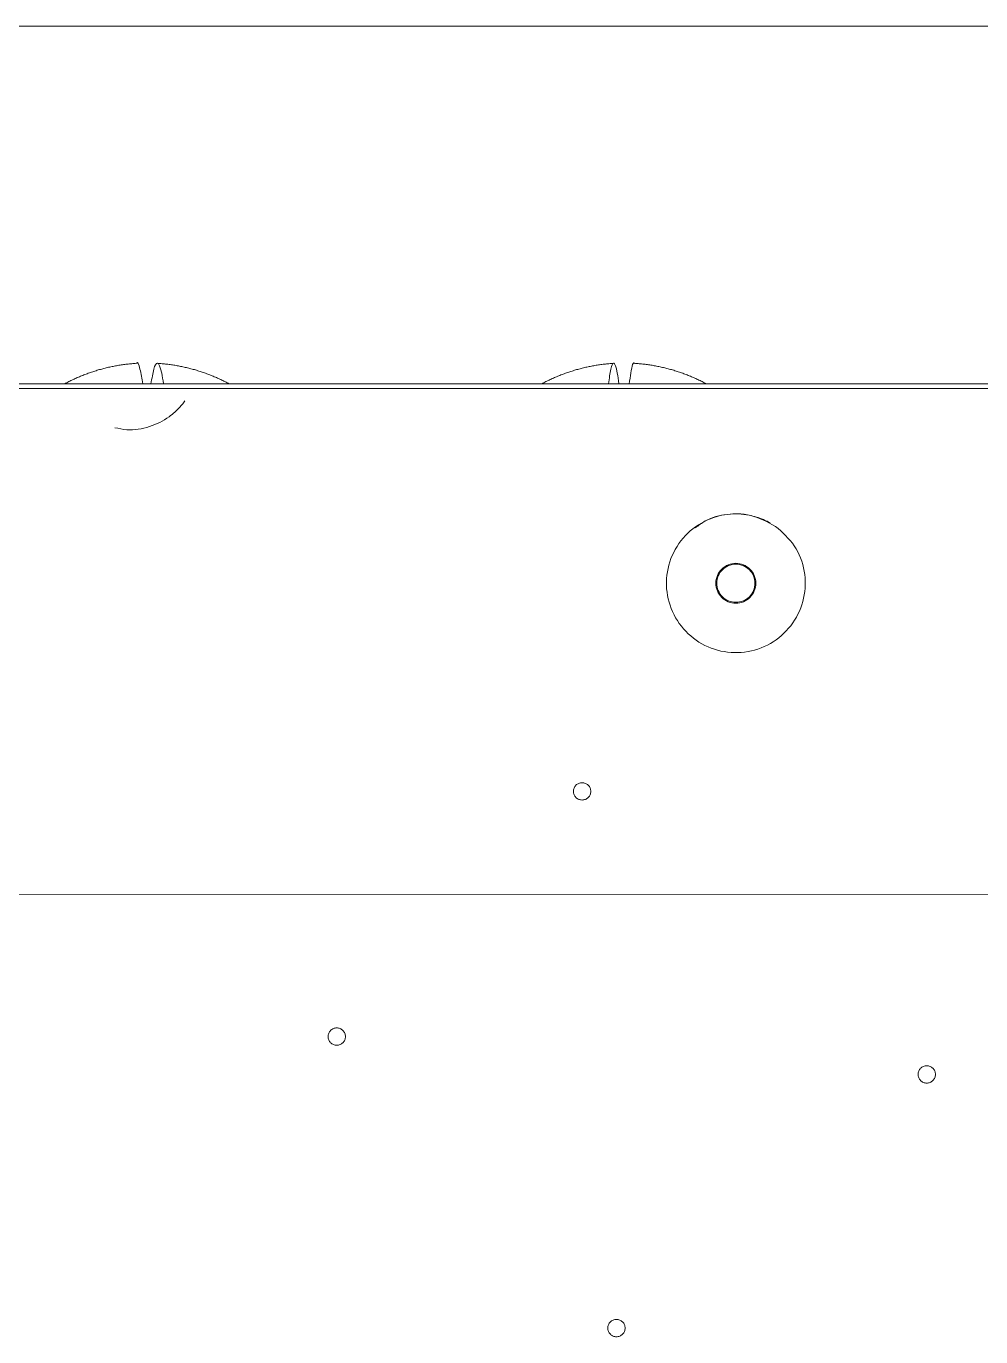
# Model space of a CAD drawing. Header units: millimetres. Extents: x -159872 to 386485, y -250577 to 158966.
# Drawn here: x 158821 to 158876, y 15185.4 to 15261 of the extents above; entities that cross this region are included whole.
import ezdxf

# ---------------------------------------------------------------- set-up
doc = ezdxf.new("R2010")
doc.units = ezdxf.units.MM
doc.layers.add('LDS-equipment-kitchen equipment', color=3, linetype='Continuous', lineweight=13)

# ---------------------------------------------------------------- blocks, each defined once
blk = doc.blocks.new('Group-350')
at = {"layer": 'LDS-equipment-kitchen equipment'}
for points in [[(98149.727, 51697.89, 0), (98149.787, 51697.922, 0), (98149.847, 51697.953, 0), (98149.907, 51697.984, 0), (98149.967, 51698.015, 0), (98150.028, 51698.046, 0), (98150.089, 51698.075, 0), (98150.15, 51698.105, 0), (98150.211, 51698.134, 0), (98150.273, 51698.163, 0), (98150.334, 51698.191, 0), (98150.396, 51698.219, 0), (98150.458, 51698.247, 0), (98150.52, 51698.274, 0), (98150.583, 51698.3, 0), (98150.645, 51698.326, 0), (98150.708, 51698.352, 0), (98150.771, 51698.378, 0), (98150.834, 51698.402, 0), (98150.897, 51698.427, 0), (98150.96, 51698.451, 0), (98151.024, 51698.475, 0), (98151.088, 51698.498, 0), (98151.152, 51698.521, 0), (98151.216, 51698.543, 0), (98151.28, 51698.565, 0), (98151.344, 51698.586, 0), (98151.409, 51698.607, 0), (98151.473, 51698.628, 0), (98151.538, 51698.648, 0), (98151.603, 51698.668, 0), (98151.668, 51698.687, 0), (98151.733, 51698.706, 0), (98151.798, 51698.724, 0), (98151.864, 51698.742, 0), (98151.929, 51698.76, 0), (98151.995, 51698.777, 0), (98152.061, 51698.793, 0), (98152.127, 51698.81, 0), (98152.193, 51698.825, 0), (98152.259, 51698.841, 0), (98152.325, 51698.855, 0), (98152.391, 51698.87, 0), (98152.458, 51698.884, 0), (98152.524, 51698.897, 0), (98152.591, 51698.91, 0), (98152.657, 51698.923, 0), (98152.724, 51698.935, 0), (98152.791, 51698.946, 0), (98152.858, 51698.958, 0), (98152.925, 51698.968, 0), (98152.992, 51698.979, 0), (98153.059, 51698.989, 0), (98153.126, 51698.998, 0), (98153.193, 51699.007, 0), (98153.26, 51699.015, 0), (98153.328, 51699.023, 0), (98153.395, 51699.031, 0), (98153.463, 51699.038, 0), (98153.53, 51699.045, 0), (98153.598, 51699.051, 0), (98153.665, 51699.057, 0), (98153.733, 51699.062, 0), (98153.801, 51699.067, 0), (98153.868, 51699.071, 0)], [(98155.071, 51699.071, 0), (98155.139, 51699.067, 0), (98155.207, 51699.062, 0), (98155.274, 51699.056, 0), (98155.342, 51699.051, 0), (98155.409, 51699.045, 0), (98155.477, 51699.038, 0), (98155.544, 51699.031, 0), (98155.611, 51699.023, 0), (98155.679, 51699.015, 0), (98155.746, 51699.007, 0), (98155.813, 51698.998, 0), (98155.88, 51698.988, 0), (98155.947, 51698.978, 0), (98156.014, 51698.968, 0), (98156.081, 51698.957, 0), (98156.148, 51698.946, 0), (98156.215, 51698.935, 0), (98156.282, 51698.922, 0), (98156.348, 51698.91, 0), (98156.415, 51698.897, 0), (98156.481, 51698.883, 0), (98156.548, 51698.869, 0), (98156.614, 51698.855, 0), (98156.68, 51698.84, 0), (98156.746, 51698.825, 0), (98156.812, 51698.809, 0), (98156.878, 51698.793, 0), (98156.944, 51698.776, 0), (98157.009, 51698.759, 0), (98157.075, 51698.742, 0), (98157.14, 51698.724, 0), (98157.205, 51698.706, 0), (98157.27, 51698.687, 0), (98157.335, 51698.668, 0), (98157.4, 51698.648, 0), (98157.465, 51698.628, 0), (98157.53, 51698.607, 0), (98157.594, 51698.586, 0), (98157.658, 51698.565, 0), (98157.723, 51698.543, 0), (98157.787, 51698.52, 0), (98157.85, 51698.498, 0), (98157.914, 51698.474, 0), (98157.978, 51698.451, 0), (98158.041, 51698.427, 0), (98158.104, 51698.402, 0), (98158.167, 51698.377, 0), (98158.23, 51698.352, 0), (98158.293, 51698.326, 0), (98158.355, 51698.3, 0), (98158.418, 51698.273, 0), (98158.48, 51698.246, 0), (98158.542, 51698.219, 0), (98158.604, 51698.191, 0), (98158.665, 51698.163, 0), (98158.727, 51698.134, 0), (98158.788, 51698.105, 0), (98158.849, 51698.075, 0), (98158.91, 51698.045, 0), (98158.97, 51698.015, 0), (98159.031, 51697.984, 0), (98159.091, 51697.953, 0), (98159.151, 51697.922, 0), (98159.211, 51697.89, 0)], [(98177.227, 51697.89, 0), (98177.287, 51697.922, 0), (98177.347, 51697.953, 0), (98177.407, 51697.984, 0), (98177.467, 51698.015, 0), (98177.528, 51698.046, 0), (98177.589, 51698.076, 0), (98177.65, 51698.105, 0), (98177.711, 51698.134, 0), (98177.773, 51698.163, 0), (98177.834, 51698.191, 0), (98177.896, 51698.219, 0), (98177.958, 51698.247, 0), (98178.02, 51698.274, 0), (98178.083, 51698.3, 0), (98178.145, 51698.327, 0), (98178.208, 51698.352, 0), (98178.271, 51698.378, 0), (98178.334, 51698.403, 0), (98178.397, 51698.427, 0), (98178.461, 51698.451, 0), (98178.524, 51698.475, 0), (98178.588, 51698.498, 0), (98178.652, 51698.521, 0), (98178.716, 51698.543, 0), (98178.78, 51698.565, 0), (98178.845, 51698.586, 0), (98178.909, 51698.608, 0), (98178.974, 51698.628, 0), (98179.039, 51698.648, 0), (98179.104, 51698.668, 0), (98179.169, 51698.687, 0), (98179.234, 51698.706, 0), (98179.299, 51698.724, 0), (98179.365, 51698.742, 0), (98179.43, 51698.76, 0), (98179.496, 51698.777, 0), (98179.562, 51698.794, 0), (98179.627, 51698.81, 0), (98179.693, 51698.825, 0), (98179.76, 51698.841, 0), (98179.826, 51698.856, 0), (98179.892, 51698.87, 0), (98179.958, 51698.884, 0), (98180.025, 51698.897, 0), (98180.092, 51698.91, 0), (98180.158, 51698.923, 0), (98180.225, 51698.935, 0), (98180.292, 51698.947, 0), (98180.359, 51698.958, 0), (98180.426, 51698.969, 0), (98180.493, 51698.979, 0), (98180.56, 51698.989, 0), (98180.627, 51698.998, 0), (98180.694, 51699.007, 0), (98180.762, 51699.015, 0), (98180.829, 51699.023, 0), (98180.896, 51699.031, 0), (98180.964, 51699.038, 0), (98181.031, 51699.045, 0), (98181.099, 51699.051, 0), (98181.167, 51699.057, 0), (98181.234, 51699.062, 0), (98181.302, 51699.067, 0), (98181.37, 51699.071, 0)], [(98182.57, 51699.071, 0), (98182.638, 51699.067, 0), (98182.706, 51699.062, 0), (98182.773, 51699.057, 0), (98182.841, 51699.051, 0), (98182.908, 51699.045, 0), (98182.976, 51699.038, 0), (98183.043, 51699.031, 0), (98183.111, 51699.023, 0), (98183.178, 51699.015, 0), (98183.245, 51699.007, 0), (98183.313, 51698.998, 0), (98183.38, 51698.988, 0), (98183.447, 51698.979, 0), (98183.514, 51698.968, 0), (98183.581, 51698.958, 0), (98183.648, 51698.946, 0), (98183.714, 51698.935, 0), (98183.781, 51698.923, 0), (98183.848, 51698.91, 0), (98183.914, 51698.897, 0), (98183.981, 51698.883, 0), (98184.047, 51698.87, 0), (98184.113, 51698.855, 0), (98184.18, 51698.84, 0), (98184.246, 51698.825, 0), (98184.312, 51698.809, 0), (98184.377, 51698.793, 0), (98184.443, 51698.777, 0), (98184.509, 51698.76, 0), (98184.574, 51698.742, 0), (98184.64, 51698.724, 0), (98184.705, 51698.706, 0), (98184.77, 51698.687, 0), (98184.835, 51698.668, 0), (98184.9, 51698.648, 0), (98184.965, 51698.628, 0), (98185.029, 51698.607, 0), (98185.094, 51698.586, 0), (98185.158, 51698.565, 0), (98185.222, 51698.543, 0), (98185.286, 51698.52, 0), (98185.35, 51698.498, 0), (98185.414, 51698.475, 0), (98185.477, 51698.451, 0), (98185.541, 51698.427, 0), (98185.604, 51698.402, 0), (98185.667, 51698.377, 0), (98185.73, 51698.352, 0), (98185.793, 51698.326, 0), (98185.855, 51698.3, 0), (98185.918, 51698.274, 0), (98185.98, 51698.246, 0), (98186.042, 51698.219, 0), (98186.104, 51698.191, 0), (98186.165, 51698.163, 0), (98186.227, 51698.134, 0), (98186.288, 51698.105, 0), (98186.349, 51698.075, 0), (98186.41, 51698.045, 0), (98186.47, 51698.015, 0), (98186.531, 51697.984, 0), (98186.591, 51697.953, 0), (98186.651, 51697.922, 0), (98186.711, 51697.89, 0)], [(98131.912, 51697.629, 0), (98900.242, 51697.629, 0)], [(98897.912, 51697.89, 0), (98143.912, 51697.89, 0)], [(98188.412, 51685.24, 0), (98188.3, 51685.245, 0), (98188.188, 51685.262, 0), (98188.078, 51685.289, 0), (98187.972, 51685.327, 0), (98187.87, 51685.375, 0), (98187.773, 51685.433, 0), (98187.683, 51685.501, 0), (98187.599, 51685.576, 0), (98187.523, 51685.66, 0), (98187.456, 51685.751, 0), (98187.398, 51685.847, 0), (98187.35, 51685.949, 0), (98187.312, 51686.056, 0), (98187.284, 51686.165, 0), (98187.268, 51686.277, 0), (98187.262, 51686.39, 0), (98187.268, 51686.502, 0), (98187.284, 51686.614, 0), (98187.312, 51686.723, 0), (98187.35, 51686.83, 0), (98187.398, 51686.932, 0), (98187.456, 51687.028, 0), (98187.523, 51687.119, 0), (98187.599, 51687.203, 0), (98187.683, 51687.279, 0), (98187.773, 51687.346, 0), (98187.87, 51687.404, 0), (98187.972, 51687.452, 0), (98188.078, 51687.49, 0), (98188.188, 51687.517, 0), (98188.3, 51687.534, 0), (98188.412, 51687.54, 0), (98188.525, 51687.534, 0), (98188.637, 51687.517, 0), (98188.746, 51687.49, 0), (98188.852, 51687.452, 0), (98188.954, 51687.404, 0), (98189.051, 51687.346, 0), (98189.142, 51687.279, 0), (98189.225, 51687.203, 0), (98189.301, 51687.119, 0), (98189.368, 51687.028, 0), (98189.426, 51686.932, 0), (98189.475, 51686.83, 0), (98189.513, 51686.723, 0), (98189.54, 51686.614, 0), (98189.557, 51686.502, 0), (98189.562, 51686.39, 0), (98189.557, 51686.277, 0), (98189.54, 51686.165, 0), (98189.513, 51686.056, 0), (98189.475, 51685.949, 0), (98189.426, 51685.847, 0), (98189.368, 51685.751, 0), (98189.301, 51685.66, 0), (98189.225, 51685.576, 0), (98189.142, 51685.501, 0), (98189.051, 51685.433, 0), (98188.954, 51685.375, 0), (98188.852, 51685.327, 0), (98188.746, 51685.289, 0), (98188.637, 51685.262, 0), (98188.525, 51685.245, 0), (98188.412, 51685.24, 0)], [(98188.412, 51685.29, 0), (98188.304, 51685.295, 0), (98188.198, 51685.311, 0), (98188.093, 51685.337, 0), (98187.991, 51685.373, 0), (98187.894, 51685.419, 0), (98187.801, 51685.475, 0), (98187.714, 51685.539, 0), (98187.634, 51685.612, 0), (98187.562, 51685.692, 0), (98187.498, 51685.778, 0), (98187.442, 51685.871, 0), (98187.396, 51685.969, 0), (98187.36, 51686.07, 0), (98187.333, 51686.175, 0), (98187.318, 51686.282, 0), (98187.312, 51686.39, 0), (98187.318, 51686.497, 0), (98187.333, 51686.604, 0), (98187.36, 51686.709, 0), (98187.396, 51686.811, 0), (98187.442, 51686.908, 0), (98187.498, 51687.001, 0), (98187.562, 51687.087, 0), (98187.634, 51687.167, 0), (98187.714, 51687.24, 0), (98187.801, 51687.304, 0), (98187.894, 51687.36, 0), (98187.991, 51687.406, 0), (98188.093, 51687.442, 0), (98188.198, 51687.468, 0), (98188.304, 51687.484, 0), (98188.412, 51687.49, 0), (98188.52, 51687.484, 0), (98188.627, 51687.468, 0), (98188.732, 51687.442, 0), (98188.833, 51687.406, 0), (98188.931, 51687.36, 0), (98189.023, 51687.304, 0), (98189.11, 51687.24, 0), (98189.19, 51687.167, 0), (98189.263, 51687.087, 0), (98189.327, 51687.001, 0), (98189.382, 51686.908, 0), (98189.429, 51686.811, 0), (98189.465, 51686.709, 0), (98189.491, 51686.604, 0), (98189.507, 51686.497, 0), (98189.512, 51686.39, 0), (98189.507, 51686.282, 0), (98189.491, 51686.175, 0), (98189.465, 51686.07, 0), (98189.429, 51685.969, 0), (98189.382, 51685.871, 0), (98189.327, 51685.778, 0), (98189.263, 51685.692, 0), (98189.19, 51685.612, 0), (98189.11, 51685.539, 0), (98189.023, 51685.475, 0), (98188.931, 51685.419, 0), (98188.833, 51685.373, 0), (98188.732, 51685.337, 0), (98188.627, 51685.311, 0), (98188.52, 51685.295, 0), (98188.412, 51685.29, 0)], [(98179.552, 51673.89, 0), (98179.503, 51673.892, 0), (98179.455, 51673.899, 0), (98179.407, 51673.911, 0), (98179.361, 51673.928, 0), (98179.317, 51673.949, 0), (98179.274, 51673.974, 0), (98179.235, 51674.003, 0), (98179.199, 51674.036, 0), (98179.166, 51674.072, 0), (98179.137, 51674.112, 0), (98179.111, 51674.154, 0), (98179.09, 51674.198, 0), (98179.074, 51674.244, 0), (98179.062, 51674.292, 0), (98179.055, 51674.341, 0), (98179.052, 51674.39, 0), (98179.055, 51674.439, 0), (98179.062, 51674.487, 0), (98179.074, 51674.535, 0), (98179.09, 51674.581, 0), (98179.111, 51674.625, 0), (98179.137, 51674.667, 0), (98179.166, 51674.707, 0), (98179.199, 51674.743, 0), (98179.235, 51674.776, 0), (98179.274, 51674.805, 0), (98179.317, 51674.831, 0), (98179.361, 51674.851, 0), (98179.407, 51674.868, 0), (98179.455, 51674.88, 0), (98179.503, 51674.887, 0), (98179.552, 51674.89, 0), (98179.601, 51674.887, 0), (98179.65, 51674.88, 0), (98179.697, 51674.868, 0), (98179.744, 51674.851, 0), (98179.788, 51674.831, 0), (98179.83, 51674.805, 0), (98179.869, 51674.776, 0), (98179.906, 51674.743, 0), (98179.939, 51674.707, 0), (98179.968, 51674.667, 0), (98179.993, 51674.625, 0), (98180.014, 51674.581, 0), (98180.031, 51674.535, 0), (98180.043, 51674.487, 0), (98180.05, 51674.439, 0), (98180.052, 51674.39, 0), (98180.05, 51674.341, 0), (98180.043, 51674.292, 0), (98180.031, 51674.244, 0), (98180.014, 51674.198, 0), (98179.993, 51674.154, 0), (98179.968, 51674.112, 0), (98179.939, 51674.072, 0), (98179.906, 51674.036, 0), (98179.869, 51674.003, 0), (98179.83, 51673.974, 0), (98179.788, 51673.949, 0), (98179.744, 51673.928, 0), (98179.697, 51673.911, 0), (98179.65, 51673.899, 0), (98179.601, 51673.892, 0), (98179.552, 51673.89, 0)], [(98165.412, 51659.75, 0), (98165.363, 51659.752, 0), (98165.315, 51659.759, 0), (98165.267, 51659.771, 0), (98165.221, 51659.788, 0), (98165.177, 51659.809, 0), (98165.134, 51659.834, 0), (98165.095, 51659.863, 0), (98165.059, 51659.896, 0), (98165.026, 51659.932, 0), (98164.997, 51659.972, 0), (98164.971, 51660.014, 0), (98164.95, 51660.058, 0), (98164.934, 51660.104, 0), (98164.922, 51660.152, 0), (98164.915, 51660.201, 0), (98164.912, 51660.25, 0), (98164.915, 51660.299, 0), (98164.922, 51660.347, 0), (98164.934, 51660.395, 0), (98164.95, 51660.441, 0), (98164.971, 51660.485, 0), (98164.997, 51660.527, 0), (98165.026, 51660.567, 0), (98165.059, 51660.603, 0), (98165.095, 51660.636, 0), (98165.134, 51660.665, 0), (98165.177, 51660.691, 0), (98165.221, 51660.711, 0), (98165.267, 51660.728, 0), (98165.315, 51660.74, 0), (98165.363, 51660.747, 0), (98165.412, 51660.75, 0), (98165.461, 51660.747, 0), (98165.51, 51660.74, 0), (98165.557, 51660.728, 0), (98165.604, 51660.711, 0), (98165.648, 51660.691, 0), (98165.69, 51660.665, 0), (98165.729, 51660.636, 0), (98165.766, 51660.603, 0), (98165.799, 51660.567, 0), (98165.828, 51660.527, 0), (98165.853, 51660.485, 0), (98165.874, 51660.441, 0), (98165.891, 51660.395, 0), (98165.903, 51660.347, 0), (98165.91, 51660.299, 0), (98165.912, 51660.25, 0), (98165.91, 51660.201, 0), (98165.903, 51660.152, 0), (98165.891, 51660.104, 0), (98165.874, 51660.058, 0), (98165.853, 51660.014, 0), (98165.828, 51659.972, 0), (98165.799, 51659.932, 0), (98165.766, 51659.896, 0), (98165.729, 51659.863, 0), (98165.69, 51659.834, 0), (98165.648, 51659.809, 0), (98165.604, 51659.788, 0), (98165.557, 51659.771, 0), (98165.51, 51659.759, 0), (98165.461, 51659.752, 0), (98165.412, 51659.75, 0)], [(98199.412, 51657.57, 0), (98199.363, 51657.572, 0), (98199.315, 51657.579, 0), (98199.267, 51657.591, 0), (98199.221, 51657.608, 0), (98199.177, 51657.629, 0), (98199.134, 51657.654, 0), (98199.095, 51657.683, 0), (98199.059, 51657.716, 0), (98199.026, 51657.752, 0), (98198.997, 51657.792, 0), (98198.971, 51657.834, 0), (98198.95, 51657.878, 0), (98198.934, 51657.924, 0), (98198.922, 51657.972, 0), (98198.915, 51658.021, 0), (98198.912, 51658.07, 0), (98198.915, 51658.119, 0), (98198.922, 51658.167, 0), (98198.934, 51658.215, 0), (98198.95, 51658.261, 0), (98198.971, 51658.305, 0), (98198.997, 51658.347, 0), (98199.026, 51658.387, 0), (98199.059, 51658.423, 0), (98199.095, 51658.456, 0), (98199.134, 51658.485, 0), (98199.177, 51658.511, 0), (98199.221, 51658.531, 0), (98199.267, 51658.548, 0), (98199.315, 51658.56, 0), (98199.363, 51658.567, 0), (98199.412, 51658.57, 0), (98199.461, 51658.567, 0), (98199.51, 51658.56, 0), (98199.557, 51658.548, 0), (98199.604, 51658.531, 0), (98199.648, 51658.511, 0), (98199.69, 51658.485, 0), (98199.729, 51658.456, 0), (98199.766, 51658.423, 0), (98199.799, 51658.387, 0), (98199.828, 51658.347, 0), (98199.853, 51658.305, 0), (98199.874, 51658.261, 0), (98199.891, 51658.215, 0), (98199.903, 51658.167, 0), (98199.91, 51658.119, 0), (98199.912, 51658.07, 0), (98199.91, 51658.021, 0), (98199.903, 51657.972, 0), (98199.891, 51657.924, 0), (98199.874, 51657.878, 0), (98199.853, 51657.834, 0), (98199.828, 51657.792, 0), (98199.799, 51657.752, 0), (98199.766, 51657.716, 0), (98199.729, 51657.683, 0), (98199.69, 51657.654, 0), (98199.648, 51657.629, 0), (98199.604, 51657.608, 0), (98199.557, 51657.591, 0), (98199.51, 51657.579, 0), (98199.461, 51657.572, 0), (98199.412, 51657.57, 0)], [(98181.532, 51642.939, 0), (98181.483, 51642.941, 0), (98181.435, 51642.949, 0), (98181.387, 51642.961, 0), (98181.341, 51642.977, 0), (98181.297, 51642.998, 0), (98181.254, 51643.023, 0), (98181.215, 51643.053, 0), (98181.179, 51643.086, 0), (98181.146, 51643.122, 0), (98181.117, 51643.161, 0), (98181.091, 51643.203, 0), (98181.07, 51643.248, 0), (98181.054, 51643.294, 0), (98181.042, 51643.342, 0), (98181.035, 51643.39, 0), (98181.032, 51643.439, 0), (98181.035, 51643.488, 0), (98181.042, 51643.537, 0), (98181.054, 51643.584, 0), (98181.07, 51643.63, 0), (98181.091, 51643.675, 0), (98181.117, 51643.717, 0), (98181.146, 51643.756, 0), (98181.179, 51643.793, 0), (98181.215, 51643.826, 0), (98181.254, 51643.855, 0), (98181.297, 51643.88, 0), (98181.341, 51643.901, 0), (98181.387, 51643.918, 0), (98181.435, 51643.929, 0), (98181.483, 51643.937, 0), (98181.532, 51643.939, 0), (98181.581, 51643.937, 0), (98181.63, 51643.929, 0), (98181.677, 51643.918, 0), (98181.724, 51643.901, 0), (98181.768, 51643.88, 0), (98181.81, 51643.855, 0), (98181.849, 51643.826, 0), (98181.886, 51643.793, 0), (98181.919, 51643.756, 0), (98181.948, 51643.717, 0), (98181.973, 51643.675, 0), (98181.994, 51643.63, 0), (98182.011, 51643.584, 0), (98182.023, 51643.537, 0), (98182.03, 51643.488, 0), (98182.032, 51643.439, 0), (98182.03, 51643.39, 0), (98182.023, 51643.342, 0), (98182.011, 51643.294, 0), (98181.994, 51643.248, 0), (98181.973, 51643.203, 0), (98181.948, 51643.161, 0), (98181.919, 51643.122, 0), (98181.886, 51643.086, 0), (98181.849, 51643.053, 0), (98181.81, 51643.023, 0), (98181.768, 51642.998, 0), (98181.724, 51642.977, 0), (98181.677, 51642.961, 0), (98181.63, 51642.949, 0), (98181.581, 51642.941, 0), (98181.532, 51642.939, 0)]]:
    blk.add_polyline3d(points, dxfattribs=at)
for points, knots in [([(98154.235, 51697.89), (98154.181, 51698.187), (98154.066, 51698.827), (98153.935, 51699.218), (98153.867, 51699.065), (98153.866, 51699.062)], [0, 0, 0, 0, 0.459362, 0.988768, 1, 1, 1, 1]), ([(98154.703, 51697.89), (98154.757, 51698.203), (98154.872, 51698.879), (98155.086, 51699.206), (98155.281, 51698.812), (98155.395, 51698.11), (98155.431, 51697.89)], [0, 0, 0, 0, 0.232642, 0.500758, 0.842891, 1, 1, 1, 1]), ([(98181.073, 51697.89), (98181.117, 51698.203), (98181.211, 51698.879), (98181.386, 51699.206), (98181.545, 51698.812), (98181.638, 51698.11), (98181.667, 51697.89)], [0, 0, 0, 0, 0.232642, 0.500758, 0.842891, 1, 1, 1, 1]), ([(98182.57, 51699.065), (98182.569, 51699.067), (98182.498, 51699.217), (98182.392, 51698.785), (98182.299, 51698.104), (98182.27, 51697.89)], [0, 0, 0, 0, 0.0093, 0.688233, 1, 1, 1, 1]), ([(98156.66, 51696.907), (98156.635, 51696.872), (98156.549, 51696.75), (98156.269, 51696.421), (98155.664, 51695.872), (98154.622, 51695.362), (98153.507, 51695.163), (98152.845, 51695.31), (98152.617, 51695.361)], [0, 0, 0, 0, 0.028364, 0.097227, 0.282305, 0.558611, 0.847509, 1, 1, 1, 1]), ([(98190.394, 51689.861), (98190.357, 51689.883), (98190.229, 51689.958), (98189.837, 51690.141), (98189.058, 51690.388), (98187.899, 51690.418), (98186.802, 51690.135), (98186.262, 51689.726), (98186.075, 51689.584)], [0, 0, 0, 0, 0.028364, 0.097227, 0.282305, 0.558611, 0.847509, 1, 1, 1, 1])]:
    blk.add_open_spline(points, degree=3, knots=knots, dxfattribs=at)
blk.add_open_spline([(98190.701, 51689.67), (98191.096, 51689.321), (98191.886, 51688.624), (98192.449, 51687.103), (98192.422, 51685.51), (98191.778, 51684.041), (98190.624, 51682.932), (98189.132, 51682.349), (98187.531, 51682.381), (98186.064, 51683.023), (98184.955, 51684.178), (98184.372, 51685.67), (98184.404, 51687.271), (98185.046, 51688.737), (98186.202, 51689.849), (98187.688, 51690.424), (98189.309, 51690.421), (98190.237, 51689.92), (98190.701, 51689.67)], degree=3, dxfattribs=at)
blk = doc.blocks.new('Group-410')
at = {"layer": 'LDS-equipment-kitchen equipment'}
for p, q in [((97454.339, 51718.51), (98951.752, 51718.51)), ((98955.242, 51668.356), (97504.425, 51668.504))]:
    blk.add_line(p, q, dxfattribs=at)
blk.add_blockref('Group-350', (0, 0), dxfattribs=at)

msp = doc.modelspace()

# ---------------------------------------------------------------- block references
at = {"layer": 'LDS-equipment-kitchen equipment', "color": 7}
msp.add_blockref('Group-410', (60673.51323, -36457.51522), dxfattribs=at)

doc.saveas('drawing.dxf')
